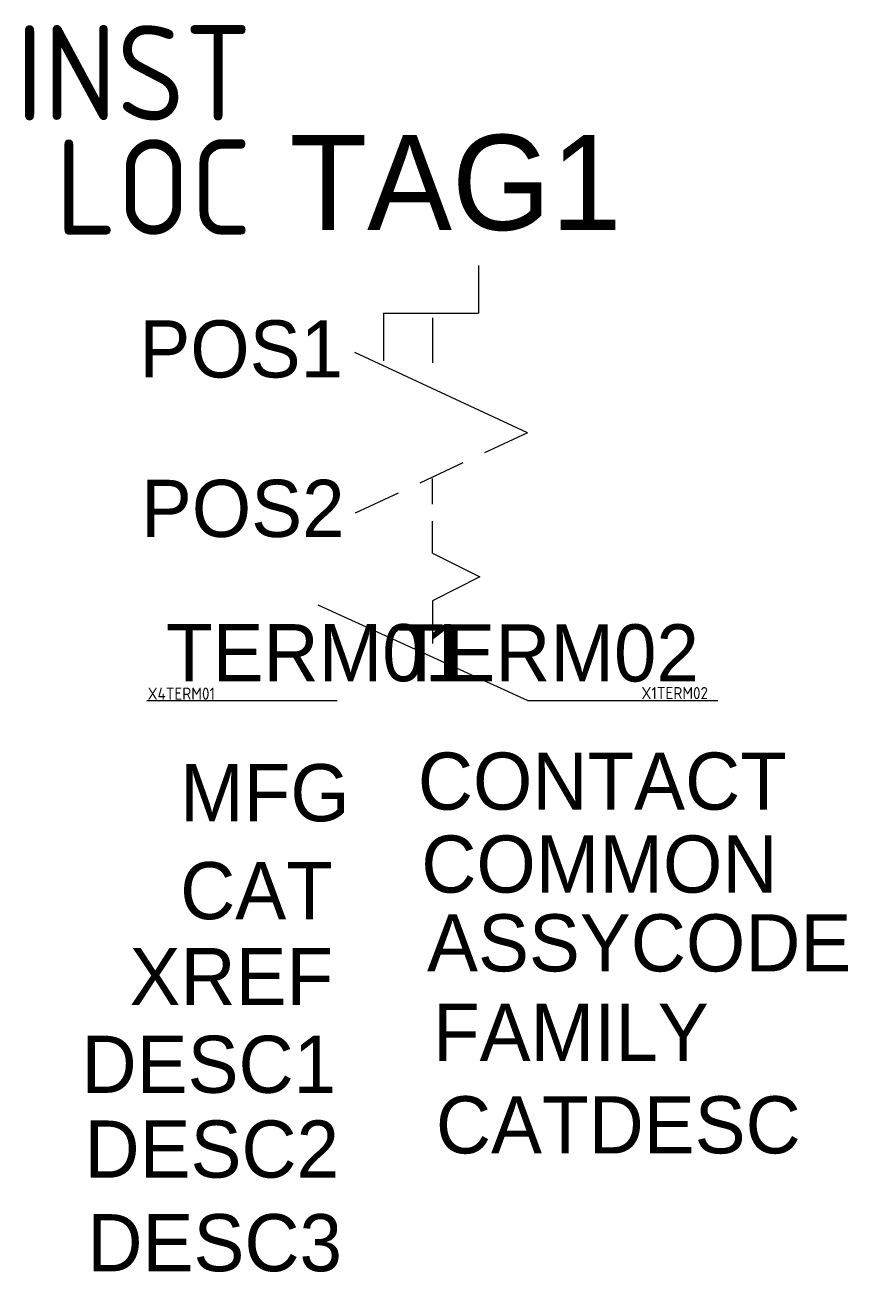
# Model space of a CAD drawing. Header units: millimetres. Extents: x -8.2 to 13.4, y -11.5 to 21.2.
import ezdxf
from ezdxf.enums import TextEntityAlignment as Align

# ---------------------------------------------------------------- set-up
doc = ezdxf.new("R2010")
doc.units = ezdxf.units.MM
doc.styles.add('WD_IEC', font='isocp2.shx', dxfattribs={"width": 0.9, "height": 4})

msp = doc.modelspace()

# ---------------------------------------------------------------- linework, layer by layer
for p, q in [((3.712, 14.917), (3.712, 13.667)), ((1.212, 13.667), (1.212, 12.417)), ((1.212, 13.667), (3.712, 13.667)), ((2.499, 13.549), (2.499, 12.367)), ((4.999, 10.529), (0.463, 12.637)), ((4.999, 10.529), (3.866, 10.001)), ((3.3, 9.737), (2.167, 9.208)), ((2.499, 8.654), (2.5, 9.326)), ((1.601, 8.944), (0.468, 8.416)), ((2.499, 7.368), (2.499, 8.204)), ((2.499, 7.368), (3.749, 6.743)), ((3.749, 6.743), (2.499, 6.118)), ((5, 3.5), (-0.5, 6)), ((2.499, 6.118), (2.499, 4.997)), ((-5, 3.5), (0, 3.5)), ((5, 3.5), (10, 3.5))]:
    msp.add_line(p, q)

# ---------------------------------------------------------------- texts
at = {"style": 'WD_IEC', "flags": 1}
for tag, p in [('INST', (-2.248, 18.73)), ('LOC', (-2.248, 15.73))]:
    msp.add_attdef(tag, text='', height=2.5, dxfattribs=at).set_placement(p, align=Align.RIGHT)
for tag, p, s, height in [('TAG1', (-1.258, 15.852), 'S', 2.5), ('TERM01', (-4.5, 4.003), '13', 1.5)]:
    msp.add_attdef(tag, p, s, height=height)
at = {"flags": 8}
for tag, text, p in [('POS1', '1', (0.152, 12.73)), ('POS2', '2', (0.193, 8.543))]:
    msp.add_attdef(tag, text=text, height=1.5, dxfattribs=at).set_placement(p, align=Align.MIDDLE_RIGHT)
msp.add_attdef('TERM02', text='14', height=1.5).set_placement((9.502, 3.998), align=Align.RIGHT)
at = {"style": 'WD_IEC', "flags": 1}
for tag, p in [('X4TERM01', (-4.98, 3.518)), ('X1TERM02', (7.994, 3.533))]:
    msp.add_attdef(tag, p, '', height=0.32, dxfattribs=at)
at = {"flags": 1}
for tag, p, s in [('CONTACT', (2.117, 0.631), 'NO'), ('MFG', (-4.128, 0.327), ''), ('COMMON', (2.207, -1.547), '02'), ('CAT', (-4.128, -2.245), ''), ('ASSYCODE', (2.36, -3.616), ''), ('FAMILY', (2.515, -5.967), 'PB_ACKO'), ('CATDESC', (2.592, -8.395), '')]:
    msp.add_attdef(tag, p, s, height=1.5, dxfattribs=at)
at = {"lineweight": 15, "flags": 1}
msp.add_attdef('XREF', text='', height=1.5, dxfattribs=at).set_placement((-0.108, -4.501), align=Align.RIGHT)
at = {"flags": 1}
for tag, p in [('DESC1', (-0.03, -6.805)), ('DESC2', (0.047, -9.031)), ('DESC3', (0.124, -11.49))]:
    msp.add_attdef(tag, text='', height=1.5, dxfattribs=at).set_placement(p, align=Align.RIGHT)

doc.saveas('drawing.dxf')
